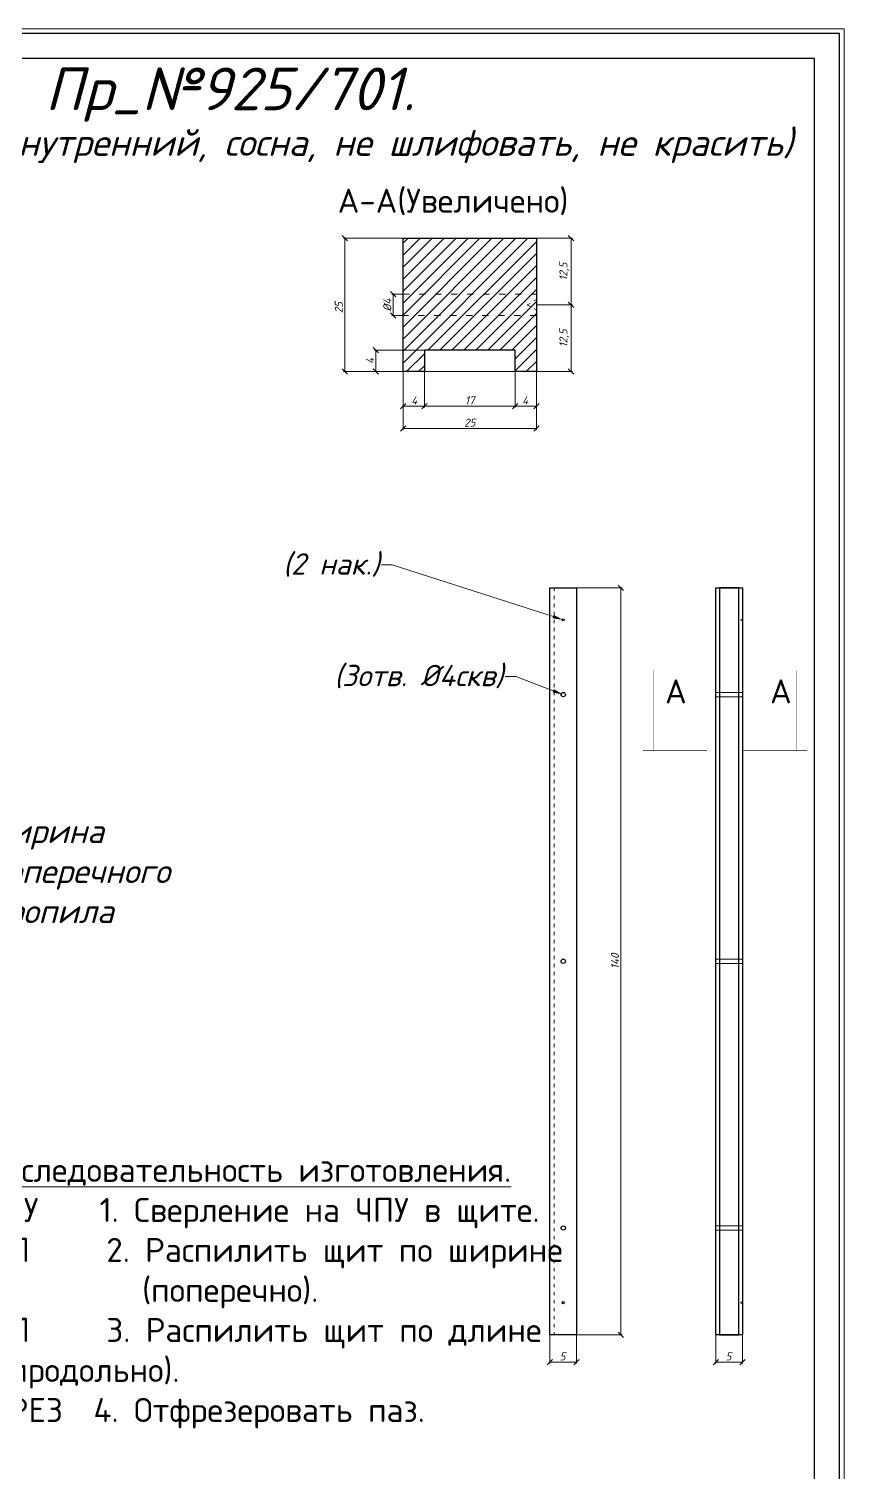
# Model space of a CAD drawing. Header units: millimetres. Extents: x 10841 to 11149, y -2128 to -1700.
# Drawn here: x 10996.1 to 11148.9, y -1970.4 to -1699.8 of the extents above; entities that cross this region are included whole.
import ezdxf
from ezdxf import colors
from ezdxf.entities.mleader import LeaderData, LeaderLine
from ezdxf.math import Vec2, Vec3

# ---------------------------------------------------------------- set-up
doc = ezdxf.new("R2010")
doc.units = ezdxf.units.MM
doc.linetypes.add('ACAD_ISO02W100', pattern=[15, 12, -3])
doc.linetypes.add('ACAD_ISO03W100', pattern=[30, 12, -18])
doc.layers.get('0').update_dxf_attribs({"lineweight": 13})
for name, color, linetype, lineweight in [('МДФ', 252, 'Continuous', 30), ('служебный слой ЛИНИИ ПУНКТИРНЫЕ', 7, 'ACAD_ISO02W100', 13), ('служебный слой НАДПИСИ', 7, 'Continuous', 13), ('служебный слой РАЗМЕРЫ', 7, 'Continuous', 9), ('служебный слой ШТАМП', 7, 'Continuous', 30), ('служебный слой ШТРИХОВКА', 7, 'Continuous', 5)]:
    doc.layers.add(name, color=color, linetype=linetype, lineweight=lineweight)
doc.styles.add('ЕСКД', font='isocpeur.ttf', dxfattribs={"oblique": 15})
doc.styles.add('ЕСКД профили текст', font='isocpeur.ttf')
doc.dimstyles.new('ЕСКД', dxfattribs={"dimtxt": 3.5, "dimasz": 2.5, "dimexe": 0.25, "dimexo": 0, "dimgap": 0.35, "dimtad": 1, "dimdec": 1, "dimzin": 9, "dimtxsty": 'ЕСКД', "dimblk": 'OBLIQUE', "dimcen": 0, "dimclrd": 256, "dimclre": 256, "dimclrt": 256, "dimadec": 1, "dimazin": 0, "dimtfac": 1, "dimtdec": 1, "dimtmove": 0, "dimatfit": 3, "dimldrblk": 'DOTSMALL', "dimfxl": 1, "dimlwd": -1, "dimlwe": -1, "dimarcsym": 0})

# ---------------------------------------------------------------- blocks, each defined once
blk = doc.blocks.new('_OBLIQUE')
at = {"color": 0, "linetype": 'ByBlock'}
blk.add_line((-0.5, -0.5), (0.5, 0.5), dxfattribs=at)
blk = doc.blocks.new('*D35')
at = {"layer": 'Defpoints', "color": 0, "transparency": 16777216}
for p in [(11093.75, -1944.62), (11098.75, -1944.62), (11093.75, -1949.79)]:
    blk.add_point(p, dxfattribs=at)
at = {"layer": 'служебный слой РАЗМЕРЫ', "transparency": 16777216}
for p, q in [((11093.75, -1944.62), (11093.75, -1950.04)), ((11098.75, -1944.62), (11098.75, -1950.04)), ((11098.75, -1949.79), (11093.75, -1949.79))]:
    blk.add_line(p, q, dxfattribs=at)
at = {"layer": 'служебный слой РАЗМЕРЫ', "transparency": 16777216, "rotation": 180}
blk.add_blockref('_OBLIQUE', (11093.75, -1949.79), dxfattribs=at)
at = {"layer": 'служебный слой РАЗМЕРЫ', "transparency": 16777216}
blk.add_blockref('_OBLIQUE', (11098.75, -1949.79), dxfattribs=at)
at = {"layer": 'служебный слой РАЗМЕРЫ', "transparency": 16777216, "insert": (11096.12, -1948.69), "char_height": 1.5, "attachment_point": 5, "style": 'ЕСКД'}
blk.add_mtext('5', dxfattribs=at)
blk = doc.blocks.new('_DotSmall')
at = {"color": 0, "linetype": 'ByBlock', "lineweight": -3, "const_width": 0.5}
blk.add_lwpolyline([(-0.0625, 0, 1), (0.0625, 0, 1)], format="xyb", close=True, dxfattribs=at)
blk = doc.blocks.new('*D14')
at = {"layer": 'Defpoints', "color": 0, "transparency": 16777216}
for p in [(11064.39, -1749.58), (11066.24, -1749.58), (11066.24, -1753.58)]:
    blk.add_point(p, dxfattribs=at)
at = {"layer": 'служебный слой РАЗМЕРЫ', "transparency": 16777216}
for p, q in [((11066.24, -1749.58), (11064.14, -1749.58)), ((11064.39, -1753.58), (11064.39, -1749.58)), ((11066.24, -1753.58), (11064.14, -1753.58))]:
    blk.add_line(p, q, dxfattribs=at)
for p, rotation in [((11064.39, -1749.58), 90), ((11064.39, -1753.58), 270)]:
    blk.add_blockref('_OBLIQUE', p, dxfattribs=dict(at, rotation=rotation))
at = {"layer": 'служебный слой РАЗМЕРЫ', "transparency": 16777216, "insert": (11063.29, -1751.58), "char_height": 1.5, "attachment_point": 5, "rotation": 90, "style": 'ЕСКД'}
blk.add_mtext('%%c4', dxfattribs=at)
blk = doc.blocks.new('*D13')
at = {"layer": 'Defpoints', "color": 0, "transparency": 16777216}
for p in [(11091.24, -1751.58), (11097.71, -1751.58), (11091.24, -1764.08)]:
    blk.add_point(p, dxfattribs=at)
at = {"layer": 'служебный слой РАЗМЕРЫ', "transparency": 16777216}
for p, q in [((11091.24, -1751.58), (11097.96, -1751.58)), ((11097.71, -1764.08), (11097.71, -1751.58)), ((11091.24, -1764.08), (11097.96, -1764.08))]:
    blk.add_line(p, q, dxfattribs=at)
for p, rotation in [((11097.71, -1751.58), 90), ((11097.71, -1764.08), 270)]:
    blk.add_blockref('_OBLIQUE', p, dxfattribs=dict(at, rotation=rotation))
at = {"layer": 'служебный слой РАЗМЕРЫ', "transparency": 16777216, "insert": (11096.46, -1757.83), "char_height": 1.5, "attachment_point": 5, "rotation": 90, "style": 'ЕСКД'}
blk.add_mtext('12,5', dxfattribs=at)
blk = doc.blocks.new('*D12')
at = {"layer": 'Defpoints', "color": 0, "transparency": 16777216}
for p in [(11091.24, -1739.08), (11091.24, -1751.58), (11097.71, -1751.58)]:
    blk.add_point(p, dxfattribs=at)
at = {"layer": 'служебный слой РАЗМЕРЫ', "transparency": 16777216}
for p, q in [((11091.24, -1739.08), (11097.96, -1739.08)), ((11097.71, -1739.08), (11097.71, -1751.58)), ((11091.24, -1751.58), (11097.96, -1751.58))]:
    blk.add_line(p, q, dxfattribs=at)
for p, rotation in [((11097.71, -1739.08), 90), ((11097.71, -1751.58), 270)]:
    blk.add_blockref('_OBLIQUE', p, dxfattribs=dict(at, rotation=rotation))
at = {"layer": 'служебный слой РАЗМЕРЫ', "transparency": 16777216, "insert": (11096.46, -1745.33), "char_height": 1.5, "attachment_point": 5, "rotation": 90, "style": 'ЕСКД'}
blk.add_mtext('12,5', dxfattribs=at)
blk = doc.blocks.new('*D10')
at = {"layer": 'Defpoints', "color": 0, "transparency": 16777216}
for p in [(11087.24, -1764.08), (11091.24, -1764.08), (11091.24, -1770.56)]:
    blk.add_point(p, dxfattribs=at)
at = {"layer": 'служебный слой РАЗМЕРЫ', "transparency": 16777216}
for p, q in [((11087.24, -1764.08), (11087.24, -1770.81)), ((11091.24, -1764.08), (11091.24, -1770.81)), ((11087.24, -1770.56), (11091.24, -1770.56))]:
    blk.add_line(p, q, dxfattribs=at)
at = {"layer": 'служебный слой РАЗМЕРЫ', "transparency": 16777216, "rotation": 180}
blk.add_blockref('_OBLIQUE', (11087.24, -1770.56), dxfattribs=at)
at = {"layer": 'служебный слой РАЗМЕРЫ', "transparency": 16777216}
blk.add_blockref('_OBLIQUE', (11091.24, -1770.56), dxfattribs=at)
at = {"layer": 'служебный слой РАЗМЕРЫ', "transparency": 16777216, "insert": (11089.13, -1769.46), "char_height": 1.5, "attachment_point": 5, "style": 'ЕСКД'}
blk.add_mtext('4', dxfattribs=at)
blk = doc.blocks.new('*D9')
at = {"layer": 'Defpoints', "color": 0, "transparency": 16777216}
for p in [(11070.24, -1764.08), (11087.24, -1764.08), (11087.24, -1770.56)]:
    blk.add_point(p, dxfattribs=at)
at = {"layer": 'служебный слой РАЗМЕРЫ', "transparency": 16777216}
for p, q in [((11070.24, -1764.08), (11070.24, -1770.81)), ((11087.24, -1764.08), (11087.24, -1770.81)), ((11070.24, -1770.56), (11087.24, -1770.56))]:
    blk.add_line(p, q, dxfattribs=at)
at = {"layer": 'служебный слой РАЗМЕРЫ', "transparency": 16777216, "rotation": 180}
blk.add_blockref('_OBLIQUE', (11070.24, -1770.56), dxfattribs=at)
at = {"layer": 'служебный слой РАЗМЕРЫ', "transparency": 16777216}
blk.add_blockref('_OBLIQUE', (11087.24, -1770.56), dxfattribs=at)
at = {"layer": 'служебный слой РАЗМЕРЫ', "transparency": 16777216, "insert": (11078.74, -1769.46), "char_height": 1.5, "attachment_point": 5, "style": 'ЕСКД'}
blk.add_mtext('17', dxfattribs=at)
blk = doc.blocks.new('*D8')
at = {"layer": 'Defpoints', "color": 0, "transparency": 16777216}
for p in [(11066.24, -1764.08), (11070.24, -1764.08), (11070.24, -1770.56)]:
    blk.add_point(p, dxfattribs=at)
at = {"layer": 'служебный слой РАЗМЕРЫ', "transparency": 16777216}
for p, q in [((11066.24, -1764.08), (11066.24, -1770.81)), ((11070.24, -1764.08), (11070.24, -1770.81)), ((11066.24, -1770.56), (11070.24, -1770.56))]:
    blk.add_line(p, q, dxfattribs=at)
at = {"layer": 'служебный слой РАЗМЕРЫ', "transparency": 16777216, "rotation": 180}
blk.add_blockref('_OBLIQUE', (11066.24, -1770.56), dxfattribs=at)
at = {"layer": 'служебный слой РАЗМЕРЫ', "transparency": 16777216}
blk.add_blockref('_OBLIQUE', (11070.24, -1770.56), dxfattribs=at)
at = {"layer": 'служебный слой РАЗМЕРЫ', "transparency": 16777216, "insert": (11068.35, -1769.46), "char_height": 1.5, "attachment_point": 5, "style": 'ЕСКД'}
blk.add_mtext('4', dxfattribs=at)
blk = doc.blocks.new('*D7')
at = {"layer": 'Defpoints', "color": 0, "transparency": 16777216}
for p in [(11061.15, -1760.08), (11087.24, -1760.08), (11091.24, -1764.08)]:
    blk.add_point(p, dxfattribs=at)
at = {"layer": 'служебный слой РАЗМЕРЫ', "transparency": 16777216}
for p, q in [((11087.24, -1760.08), (11060.9, -1760.08)), ((11061.15, -1764.08), (11061.15, -1760.08)), ((11091.24, -1764.08), (11060.9, -1764.08))]:
    blk.add_line(p, q, dxfattribs=at)
for p, rotation in [((11061.15, -1760.08), 90), ((11061.15, -1764.08), 270)]:
    blk.add_blockref('_OBLIQUE', p, dxfattribs=dict(at, rotation=rotation))
at = {"layer": 'служебный слой РАЗМЕРЫ', "transparency": 16777216, "insert": (11060.05, -1762.08), "char_height": 1.5, "attachment_point": 5, "rotation": 90, "style": 'ЕСКД'}
blk.add_mtext('4', dxfattribs=at)
blk = doc.blocks.new('*D6')
at = {"layer": 'Defpoints', "color": 0, "transparency": 16777216}
for p in [(11124.84, -1944.62), (11129.84, -1944.62), (11124.84, -1949.79)]:
    blk.add_point(p, dxfattribs=at)
at = {"layer": 'служебный слой РАЗМЕРЫ', "transparency": 16777216}
for p, q in [((11124.84, -1944.62), (11124.84, -1950.04)), ((11129.84, -1944.62), (11129.84, -1950.04)), ((11129.84, -1949.79), (11124.84, -1949.79))]:
    blk.add_line(p, q, dxfattribs=at)
at = {"layer": 'служебный слой РАЗМЕРЫ', "transparency": 16777216, "rotation": 180}
blk.add_blockref('_OBLIQUE', (11124.84, -1949.79), dxfattribs=at)
at = {"layer": 'служебный слой РАЗМЕРЫ', "transparency": 16777216}
blk.add_blockref('_OBLIQUE', (11129.84, -1949.79), dxfattribs=at)
at = {"layer": 'служебный слой РАЗМЕРЫ', "transparency": 16777216, "insert": (11127.22, -1948.69), "char_height": 1.5, "attachment_point": 5, "style": 'ЕСКД'}
blk.add_mtext('5', dxfattribs=at)
blk = doc.blocks.new('*D5')
at = {"layer": 'Defpoints', "color": 0, "transparency": 16777216}
for p in [(11066.24, -1739.08), (11055.3, -1764.08), (11066.24, -1764.08)]:
    blk.add_point(p, dxfattribs=at)
at = {"layer": 'служебный слой РАЗМЕРЫ', "transparency": 16777216}
for p, q in [((11066.24, -1739.08), (11055.05, -1739.08)), ((11055.3, -1739.08), (11055.3, -1764.08)), ((11066.24, -1764.08), (11055.05, -1764.08))]:
    blk.add_line(p, q, dxfattribs=at)
for p, rotation in [((11055.3, -1739.08), 90), ((11055.3, -1764.08), 270)]:
    blk.add_blockref('_OBLIQUE', p, dxfattribs=dict(at, rotation=rotation))
at = {"layer": 'служебный слой РАЗМЕРЫ', "transparency": 16777216, "insert": (11054.2, -1752.08), "char_height": 1.5, "attachment_point": 5, "rotation": 90, "style": 'ЕСКД'}
blk.add_mtext('25', dxfattribs=at)
blk = doc.blocks.new('*D4')
at = {"layer": 'Defpoints', "color": 0, "transparency": 16777216}
for p in [(11098.75, -1804.62), (11098.75, -1944.62), (11107.05, -1944.62)]:
    blk.add_point(p, dxfattribs=at)
at = {"layer": 'служебный слой РАЗМЕРЫ', "transparency": 16777216}
for p, q in [((11098.75, -1804.62), (11107.3, -1804.62)), ((11107.05, -1804.62), (11107.05, -1944.62)), ((11098.75, -1944.62), (11107.3, -1944.62))]:
    blk.add_line(p, q, dxfattribs=at)
for p, rotation in [((11107.05, -1804.62), 90), ((11107.05, -1944.62), 270)]:
    blk.add_blockref('_OBLIQUE', p, dxfattribs=dict(at, rotation=rotation))
at = {"layer": 'служебный слой РАЗМЕРЫ', "transparency": 16777216, "insert": (11105.95, -1874.62), "char_height": 1.5, "attachment_point": 5, "rotation": 90, "style": 'ЕСКД'}
blk.add_mtext('140', dxfattribs=at)

msp = doc.modelspace()

# ---------------------------------------------------------------- hatches: boundary and pattern name
at = {"layer": 'служебный слой ШТРИХОВКА'}
h = msp.add_hatch(dxfattribs=at)
h.set_pattern_fill('ANSI31', color=256, scale=0.5, style=0)
h.set_pattern_definition([(45, (-3498.3417, -777.7426), (-1.12253202, 1.12253202), [])])
h.paths.add_polyline_path([(11091.24, -1739.08), (11066.24, -1739.08), (11066.24, -1749.08), (11091.24, -1749.08)])
h.paths.add_polyline_path([(11091.24, -1749.08), (11066.24, -1749.08), (11066.24, -1753.08), (11091.24, -1753.08)])
h.paths.add_polyline_path([(11091.24, -1753.08), (11066.24, -1753.08), (11066.24, -1764.08), (11070.24, -1764.08), (11070.24, -1760.08), (11087.24, -1760.08), (11087.24, -1764.08), (11091.24, -1764.08)])

# ---------------------------------------------------------------- linework, layer by layer
at = {"layer": 'МДФ'}
for points in [[(11070.24, -1764.08), (11066.24, -1764.08), (11066.24, -1739.08), (11091.24, -1739.08), (11091.24, -1764.08), (11087.24, -1764.08)], [(11087.24, -1764.08), (11087.24, -1760.08), (11070.24, -1760.08), (11070.24, -1764.08)]]:
    msp.add_lwpolyline(points, dxfattribs=at)
for points in [[(11093.75, -1804.62), (11098.75, -1804.62), (11098.75, -1944.62), (11093.75, -1944.62)], [(11124.84, -1804.62), (11129.84, -1804.62), (11129.84, -1944.62), (11124.84, -1944.62)], [(11125.54, -1944.62), (11129.14, -1944.62), (11129.14, -1804.62), (11125.54, -1804.62)]]:
    msp.add_lwpolyline(points, close=True, dxfattribs=at)
at = {"layer": 'МДФ', "linetype": 'ACAD_ISO02W100', "lineweight": 5}
for points in [[(11124.84, -1825.02), (11124.84, -1824.22), (11129.84, -1824.22), (11129.84, -1825.02)], [(11124.84, -1875.02), (11124.84, -1874.22), (11129.84, -1874.22), (11129.84, -1875.02)], [(11124.84, -1925.02), (11124.84, -1924.22), (11129.84, -1924.22), (11129.84, -1925.02)]]:
    msp.add_lwpolyline(points, close=True, dxfattribs=at)
at = {"layer": 'МДФ'}
for centre, radius in [((11096.25, -1810.62), 0.2), ((11096.25, -1824.62), 0.4), ((11096.25, -1874.62), 0.4), ((11096.25, -1924.62), 0.4), ((11096.25, -1938.62), 0.2)]:
    msp.add_circle(centre, radius, dxfattribs=at)
at = {"layer": 'служебный слой ЛИНИИ ПУНКТИРНЫЕ', "linetype": 'ACAD_ISO03W100', "ltscale": 0.05}
for p, q in [((11089.51, -1751.58), (11091.24, -1750.58)), ((11089.51, -1751.58), (11091.24, -1752.58)), ((11094.55, -1804.62), (11094.55, -1944.62)), ((11129.49, -1810.62), (11129.84, -1810.42)), ((11129.49, -1810.62), (11129.84, -1810.82)), ((11129.49, -1938.62), (11129.84, -1938.42)), ((11129.49, -1938.62), (11129.84, -1938.82))]:
    msp.add_line(p, q, dxfattribs=at)
at = {"layer": 'служебный слой ЛИНИИ ПУНКТИРНЫЕ', "linetype": 'ACAD_ISO03W100', "ltscale": 0.1}
msp.add_lwpolyline([(11066.24, -1753.58), (11066.24, -1749.58), (11091.24, -1749.58), (11091.24, -1753.58)], close=True, dxfattribs=at)
at = {"layer": 'служебный слой НАДПИСИ'}
for points in [[(11123.22, -1835.15, 0.1, 0.1, 0), (11111.22, -1835.15, 0.1, 0.1, 0), (11113.22, -1835.15, 0, 2, 0), (11113.22, -1830.15, 0.1, 0.1, 0), (11113.22, -1820.15, 0.1, 0.1, 0)], [(11130.02, -1835.15, 0.1, 0.1, 0), (11142.02, -1835.15, 0.1, 0.1, 0), (11140.02, -1835.15, 0, 2, 0), (11140.02, -1830.15, 0.1, 0.1, 0), (11140.02, -1820.15, 0.1, 0.1, 0)]]:
    msp.add_lwpolyline(points, format="xyseb", dxfattribs=at)
at = {"layer": 'служебный слой ШТАМП', "color": 6, "lineweight": 5, "ltscale": 100}
msp.add_lwpolyline([(11148.89, -1699.82), (10841.11, -1699.82), (10841.11, -2127.71), (11148.89, -2127.71)], close=True, dxfattribs=at)
at = {"layer": 'служебный слой ШТАМП', "ltscale": 100}
for points in [[(11148.01, -1700.71), (10841.99, -1700.71), (10841.99, -2126.83), (11148.01, -2126.83)], [(11143.37, -1705.35), (10846.63, -1705.35), (10846.63, -2122.19), (11143.37, -2122.19)]]:
    msp.add_lwpolyline(points, close=True, dxfattribs=at)

# ---------------------------------------------------------------- texts
at = {"layer": 'служебный слой НАДПИСИ', "style": 'ЕСКД', "oblique": 15}
for s, height, p in [('Пр_№925/701. ', 8, (10999.14, -1715.07)), ('(внутренний, сосна, не шлифовать, не красить)', 5, (10988.77, -1723.63))]:
    msp.add_text(s, height=height, dxfattribs=at).set_placement(p)
at = {"layer": 'служебный слой НАДПИСИ', "char_height": 4.5, "width": 312.2763, "attachment_point": 1, "style": 'ЕСКД профили текст'}
for s, insert in [('А-А(Увеличено)', (11054, -1729.79)), ('А', (11115.34, -1821.77)), ('А', (11135.01, -1821.77))]:
    msp.add_mtext(s, dxfattribs=dict(at, insert=insert))
at = {"layer": 'служебный слой НАДПИСИ', "insert": (10987.89, -1911.48), "char_height": 4.5, "attachment_point": 1, "style": 'ЕСКД профили текст'}
msp.add_mtext_dynamic_manual_height_columns('{\\LПоследовательность изготовления.\\P}ЧПУ    1. Сверление на ЧПУ в щите.\\PФП     2. Распилить щит по ширине ^I^I    (поперечно).\\PФП     3. Распилить щит по длине ^I^I    (продольно).\\PФРЕЗ  4. Отфрезеровать паз.', width=116.3604, gutter_width=25, heights=[0], dxfattribs=at)

# ---------------------------------------------------------------- dimensions: what is measured, and where the dimension line sits
at = {"layer": 'служебный слой РАЗМЕРЫ'}
for base, p1, p2, picture, middle in [((11055.3, -1764.08), (11066.24, -1739.08), (11066.24, -1764.08), '*D5', (11055.3, -1752.08)), ((11061.15, -1760.08), (11091.24, -1764.08), (11087.24, -1760.08), '*D7', (11061.15, -1762.08))]:
    dim = msp.add_linear_dim(base=base, p1=p1, p2=p2, angle=90, dimstyle='ЕСКД', override={"dimtxt": 1.5, "dimasz": 1}, dxfattribs=at)
    dim.commit()
    dim.dimension.update_dxf_attribs({"geometry": picture, "text_midpoint": middle, "dimtype": 128})
for base, p1, p2, angle, picture, middle in [((11097.71, -1751.58), (11091.24, -1739.08), (11091.24, -1751.58), 90, '*D12', (11096.46, -1745.33)), ((11097.71, -1751.58), (11091.24, -1764.08), (11091.24, -1751.58), 270, '*D13', (11096.46, -1757.83)), ((11107.05, -1944.62), (11098.75, -1804.62), (11098.75, -1944.62), 90, '*D4', (11105.95, -1874.62))]:
    dim = msp.add_linear_dim(base=base, p1=p1, p2=p2, angle=angle, dimstyle='ЕСКД', override={"dimtxt": 1.5, "dimasz": 1}, dxfattribs=at)
    dim.commit()
    dim.dimension.update_dxf_attribs({"geometry": picture, "text_midpoint": middle})
dim = msp.add_linear_dim(base=(11064.39, -1749.58), p1=(11066.24, -1753.58), p2=(11066.24, -1749.58), angle=90, text='%%c<>', dimstyle='ЕСКД', override={"dimtxt": 1.5, "dimasz": 1}, dxfattribs=at)
dim.commit()
dim.dimension.update_dxf_attribs({"geometry": '*D14', "text_midpoint": (11063.29, -1751.58)})
msp.add_linear_dim(base=(11091.24, -1774.74), p1=(11066.24, -1764.08), p2=(11091.24, -1764.08), dimstyle='ЕСКД', override={"dimtxt": 1.5, "dimasz": 1}, dxfattribs=at).render()
for base, p1, p2, picture, middle in [((11070.24, -1770.56), (11066.24, -1764.08), (11070.24, -1764.08), '*D8', (11068.35, -1770.56)), ((11087.24, -1770.56), (11070.24, -1764.08), (11087.24, -1764.08), '*D9', (11078.74, -1770.56)), ((11091.24, -1770.56), (11087.24, -1764.08), (11091.24, -1764.08), '*D10', (11089.13, -1770.56)), ((11093.75, -1949.79), (11098.75, -1944.62), (11093.75, -1944.62), '*D35', (11096.12, -1949.79)), ((11124.84, -1949.79), (11129.84, -1944.62), (11124.84, -1944.62), '*D6', (11127.22, -1949.79))]:
    dim = msp.add_linear_dim(base=base, p1=p1, p2=p2, dimstyle='ЕСКД', override={"dimtxt": 1.5, "dimasz": 1}, dxfattribs=at)
    dim.commit()
    dim.dimension.update_dxf_attribs({"geometry": picture, "text_midpoint": middle, "dimtype": 128})

# ---------------------------------------------------------------- leaders
at = {"layer": 'служебный слой НАДПИСИ'}
ml = msp.add_multileader_mtext('Standard', dxfattribs=at)
ml.set_content('(2 нак.)', color=256, style='ЕСКД')
ml.set_leader_properties(color=256, linetype='ByLayer', lineweight=-1)
ml.build(insert=Vec2(0, 0))
ml.multileader.update_dxf_attribs({"dogleg_length": 2, "arrow_head_size": 2})
ctx = ml.context
ctx.base_point, ctx.arrow_head_size, ctx.landing_gap_size, ctx.plane_origin = Vec3(11040.67, -1800.33), 2, 0.35, Vec3(11080.57, -1825.21)
ctx.text_align_type = 2
notes = []
notes.append((ctx, [(0, (1, 1, 0), (11064.19, -1800.33), (-1, 0), 2, [(0, [(11096.25, -1810.62)], 0, [])])]))
ctx.mtext.insert, ctx.mtext.width, ctx.mtext.alignment, ctx.mtext.flow_direction = Vec3(11061.84, -1798.13), 42.2743, 3, 5
ml = msp.add_multileader_mtext('Standard', dxfattribs=at)
ml.set_content('(3отв. %%C4скв)', color=256, style='ЕСКД')
ml.set_leader_properties(color=256, linetype='ByLayer', lineweight=-1)
ml.build(insert=Vec2(0, 0))
ml.multileader.update_dxf_attribs({"dogleg_length": 2, "arrow_head_size": 2})
ctx = ml.context
ctx.base_point, ctx.arrow_head_size, ctx.landing_gap_size, ctx.plane_origin = Vec3(11046.18, -1821.25), 2, 0.35, Vec3(11064.34, -1829.97)
ctx.text_align_type = 2
notes.append((ctx, [(0, (1, 1, 0), (11087.36, -1821.25), (-1, 0), 2, [(0, [(11096.25, -1824.62)], 0, [])])]))
ctx.mtext.insert, ctx.mtext.width, ctx.mtext.alignment, ctx.mtext.flow_direction = Vec3(11085.01, -1819.05), 42.2743, 3, 5
ml = msp.add_multileader_mtext('Standard', dxfattribs=at)
ml.set_content('ширина поперечного пропила', color=256, style='ЕСКД')
ml.set_leader_properties(color=256, linetype='ByLayer', lineweight=-1)
ml.build(insert=Vec2(0, 0))
ml.multileader.update_dxf_attribs({"dogleg_length": 2, "arrow_head_size": 2})
ctx = ml.context
ctx.base_point, ctx.char_height, ctx.arrow_head_size, ctx.landing_gap_size, ctx.plane_origin = Vec3(10988.05, -1850.9), 4.5, 2, 0.35, Vec3(11032.82, -1800.99)
notes.append((ctx, [(0, (1, 1, 0), (10986.05, -1850.9), (1, 0), 2, [(0, [(10939.19, -1829.59)], 0, [])])]))
ctx.mtext.insert, ctx.mtext.width, ctx.mtext.flow_direction = Vec3(10988.4, -1847.97), 30.8905, 5
for ctx, leaders in notes:
    for number, flags, end, landing, length, lines in leaders:
        leader = LeaderData()
        leader.index, (leader.has_last_leader_line, leader.has_dogleg_vector, leader.attachment_direction) = number, flags
        leader.last_leader_point, leader.dogleg_vector, leader.dogleg_length = Vec3(end), Vec3(landing), length
        for number, points, colour, breaks in lines:
            line = LeaderLine()
            line.index, line.vertices, line.color, line.breaks = number, Vec3.list(points), colors.encode_raw_color(colour), breaks
            leader.lines.append(line)
        ctx.leaders.append(leader)

doc.saveas('drawing.dxf')
